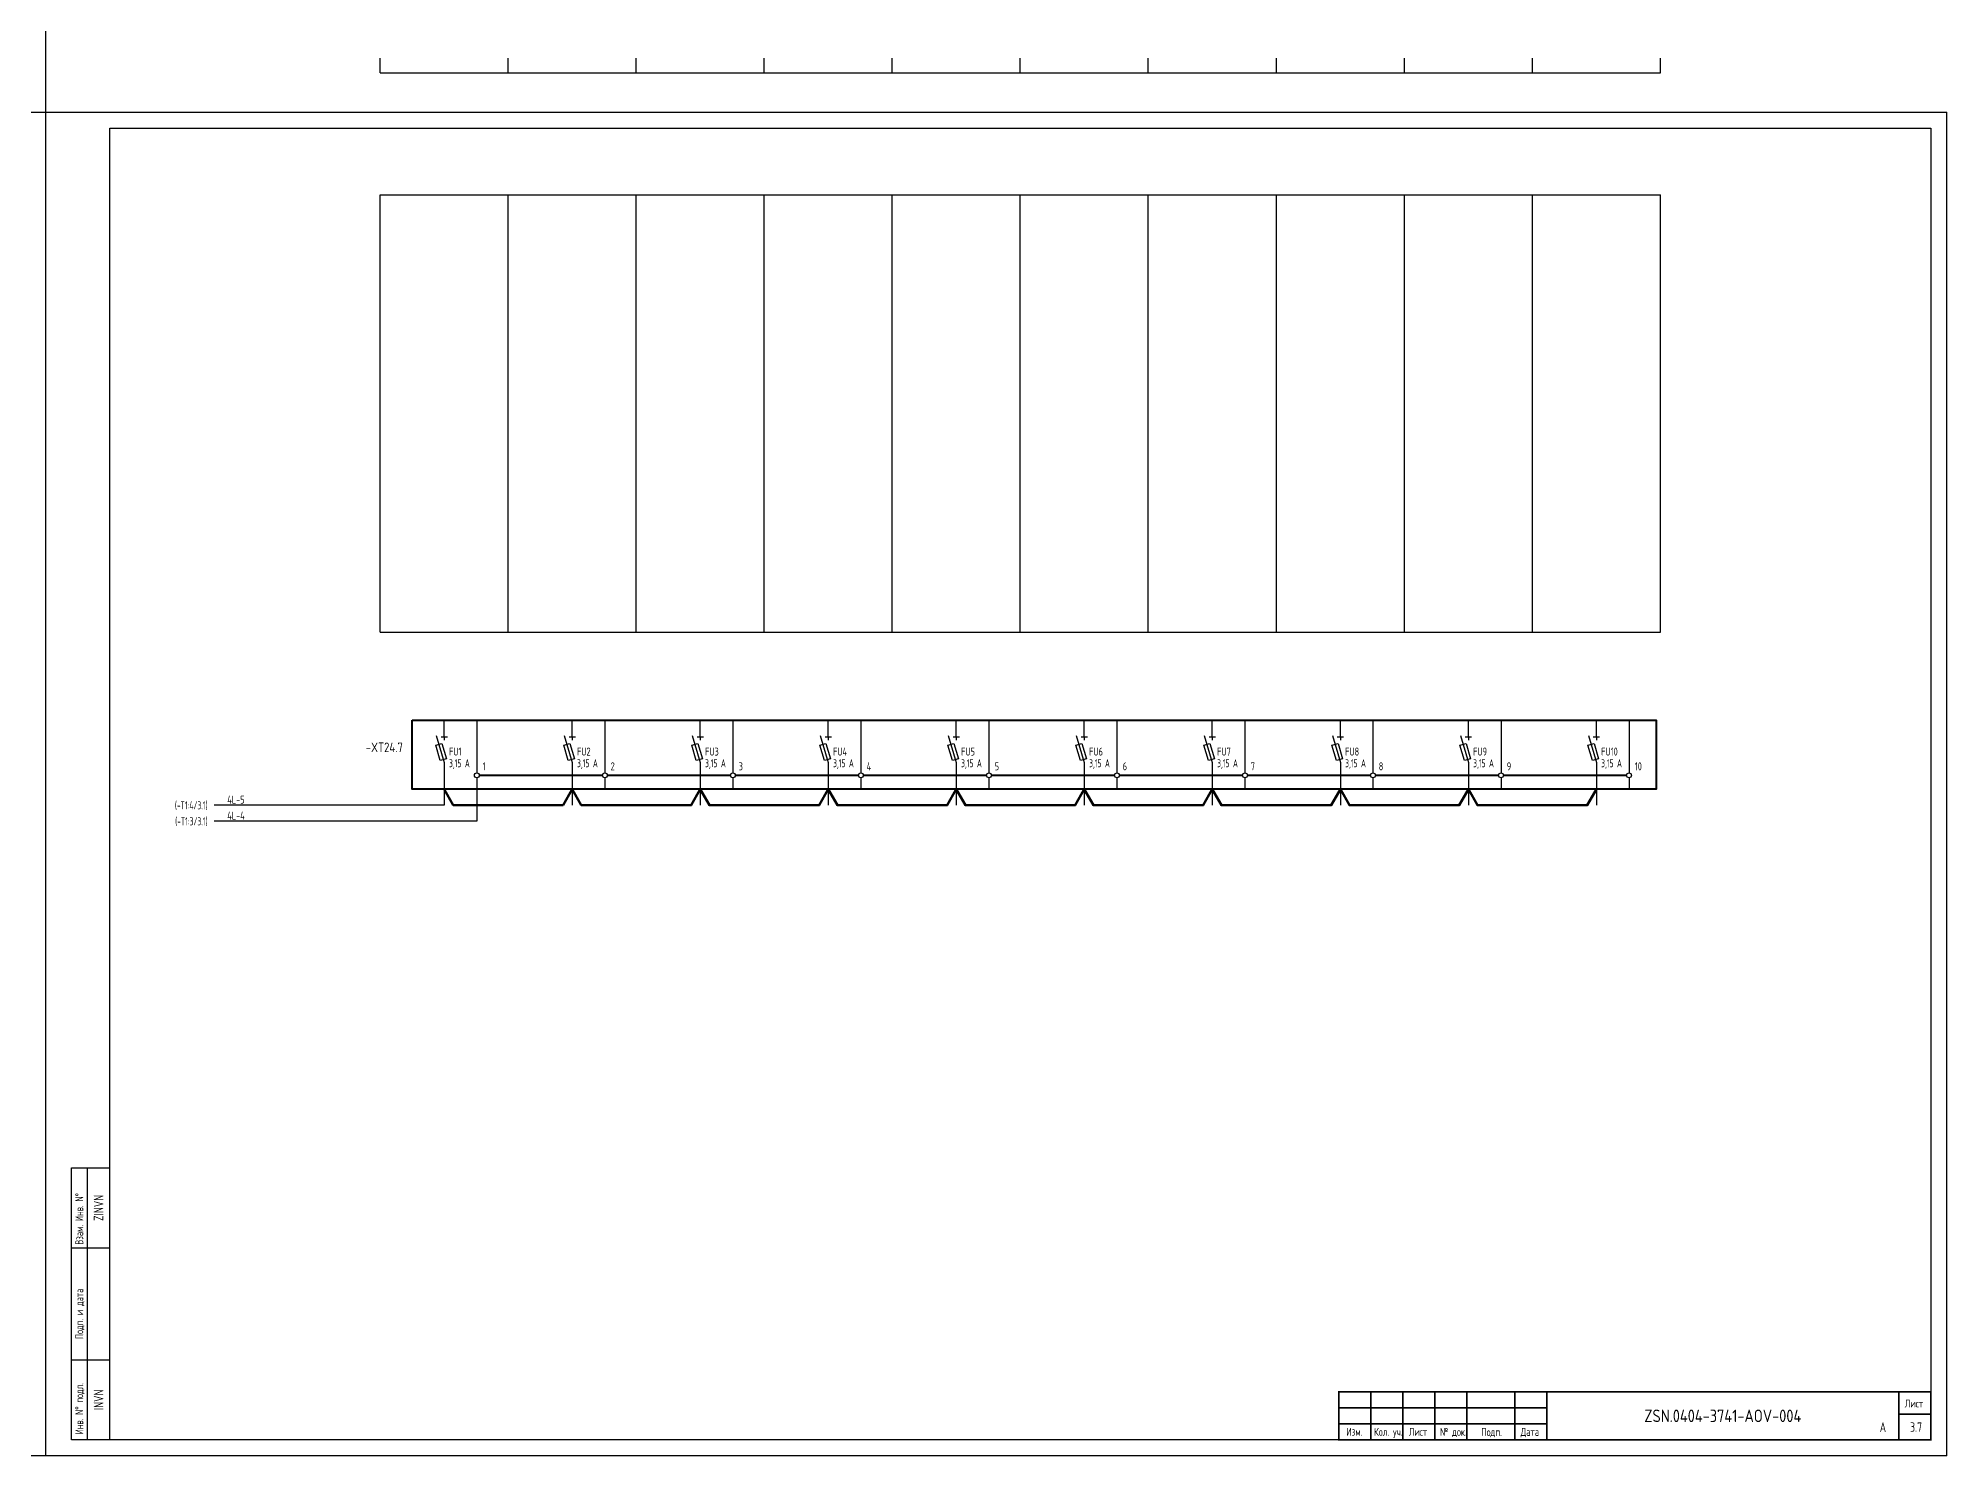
# Model space of a CAD drawing. Header units: millimetres. Extents: x 98 to 20644, y -7467 to -6136.
# Drawn here: x 3660 to 4256, y -7467 to -7024 of the extents above; entities that cross this region are included whole.
import ezdxf
from ezdxf.enums import TextEntityAlignment as Align

# ---------------------------------------------------------------- set-up
doc = ezdxf.new("R2010")
doc.units = ezdxf.units.MM
for name, color, linetype in [('Временный', 6, 'Continuous'), ('КИА_МАРКИРОВКА', 2, 'Continuous'), ('КИА_НАКЛЕЙКИ', 1, 'Continuous'), ('КИА_РАМКИ-ШТАМПЫ', 7, 'Continuous'), ('ФОРМАТ', 7, 'Continuous')]:
    doc.layers.add(name, color=color, linetype=linetype)
doc.styles.add('GOST-A 3-1', font='', dxfattribs={"height": 3})
doc.styles.add('GOSTA-2.5-1', font='', dxfattribs={"width": 0.9, "height": 2.5})
doc.styles.add('ROMAND0-100', font='romand.shx')
doc.styles.add('ROMANS0-60', font='romans.shx', dxfattribs={"width": 0.6})
doc.styles.add('ROMANS0-70', font='romans.shx', dxfattribs={"width": 0.7})
doc.styles.get('GOST-A 3-1').set_extended_font_data('GOST type A')
doc.styles.get('GOSTA-2.5-1').set_extended_font_data('GOST Type AU')

# ---------------------------------------------------------------- blocks, each defined once
blk = doc.blocks.new('frm6')
at = {"layer": 'ФОРМАТ'}
blk.add_line((-185, 15), (-120, 15), dxfattribs=at)
at = {"layer": 'ФОРМАТ', "const_width": 0.5}
blk.add_lwpolyline([(-185, 15), (-185, 0), (0, 0), (0, 15)], close=True, dxfattribs=at)
for points in [[(-175, 15), (-175, 0)], [(-165, 15), (-165, 0)], [(-155, 15), (-155, 0)], [(-145, 15), (-145, 0)], [(-130, 15), (-130, 0)], [(-120, 15), (-120, 0)], [(-10, 15), (-10, 0)], [(-185, 10), (-120, 10)], [(-10, 8), (0, 8)], [(-185, 5), (-120, 5)]]:
    blk.add_lwpolyline(points, dxfattribs=at)
at = {"layer": 'ФОРМАТ', "style": 'GOSTA-2.5-1', "width": 0.95}
for s, p in [('Лист', (-8.17, 9.36)), ('Изм.', (-182.63, 0.5)), ('Кол. уч.', (-173.96, 0.5)), ('Лист', (-163.13, 0.5)), ('№ док.', (-153.38, 0.5)), ('Подп.', (-140.5, 0.44)), ('Дата', (-128.17, 0.5))]:
    blk.add_text(s, height=2.5, dxfattribs=at).set_placement(p, align=Align.BOTTOM_LEFT)
at = {"layer": 'ФОРМАТ', "flags": 8}
for tag, style, width, p in [('R2', 'ROMANS0-70', 0.7, (-184.4, 10)), ('QTY2', 'ROMANS0-70', 0.65, (-174.28, 10.29)), ('SH2', 'ROMANS0-70', 0.7, (-164.3, 10)), ('ND2', 'ROMANS0-60', 0.6, (-154.34, 10)), ('SIGN2', 'ROMANS0-70', 0.7, (-144.3, 10)), ('DATE2', 'ROMANS0-70', 0.43, (-129.4, 10)), ('R1', 'ROMANS0-70', 0.7, (-184.4, 5)), ('QTY1', 'ROMANS0-70', 0.65, (-174.28, 5.29)), ('SH1', 'ROMANS0-70', 0.7, (-164.3, 5)), ('ND1', 'ROMANS0-60', 0.6, (-154.34, 5)), ('SIGN1', 'ROMANS0-70', 0.7, (-144.3, 5)), ('DATE1', 'ROMANS0-70', 0.43, (-129.4, 5))]:
    blk.add_attdef(tag, text='', height=3, dxfattribs=dict(at, style=style, width=width)).set_placement(p, align=Align.BOTTOM_LEFT)
at = {"layer": 'ФОРМАТ', "style": 'ROMANS0-70', "width": 0.7, "flags": 8}
blk.add_attdef('SH', text='', height=3, dxfattribs=at).set_placement((-5.16, 3.75), align=Align.MIDDLE_CENTER)
blk = doc.blocks.new('*T33')
at = {"linetype": 'ByBlock', "lineweight": -2, "transparency": 16777216}
for p, q in [((0, 0), (0, 136.705)), ((0, 136.705), (400, 136.705)), ((40, 0), (40, 136.705)), ((80, 0), (80, 136.705)), ((120, 0), (120, 136.705)), ((160, 0), (160, 136.705)), ((200, 0), (200, 136.705)), ((240, 0), (240, 136.705)), ((280, 0), (280, 136.705)), ((320, 0), (320, 136.705)), ((360, 0), (360, 136.705)), ((400, 0), (400, 136.705)), ((0, 0), (400, 0))]:
    blk.add_line(p, q, dxfattribs=at)

msp = doc.modelspace()

# ---------------------------------------------------------------- linework, layer by layer
at = {"color": 0}
for p, q in [((3662, -7047.07), (3662, -6629.53)), ((3786.5, -7242.39), (3786.5, -7237.13)), ((3796.7, -7237.13), (3796.7, -7253.62)), ((3826.5, -7242.39), (3826.5, -7237.13)), ((3836.7, -7237.13), (3836.7, -7253.62)), ((3866.5, -7242.39), (3866.5, -7237.13)), ((3876.7, -7237.13), (3876.7, -7253.62)), ((3906.5, -7242.39), (3906.5, -7237.13)), ((3916.7, -7237.13), (3916.7, -7253.62)), ((3946.5, -7242.39), (3946.5, -7237.13)), ((3956.7, -7237.13), (3956.7, -7253.62)), ((3986.5, -7242.39), (3986.5, -7237.13)), ((3996.7, -7237.13), (3996.7, -7253.62)), ((4026.5, -7242.39), (4026.5, -7237.13)), ((4036.7, -7237.13), (4036.7, -7253.62)), ((4066.5, -7242.39), (4066.5, -7237.13)), ((4076.7, -7237.13), (4076.7, -7253.62)), ((4106.5, -7242.39), (4106.5, -7237.13)), ((4116.7, -7237.13), (4116.7, -7253.62)), ((4146.5, -7242.39), (4146.5, -7237.13)), ((4156.7, -7237.13), (4156.7, -7253.62)), ((3783.85, -7244.95), (3785.77, -7244.38)), ((3785.27, -7249.74), (3783.85, -7244.95)), ((3784, -7241.88), (3786.5, -7250.38)), ((3785.5, -7242.39), (3787.5, -7242.39)), ((3785.77, -7244.38), (3787.19, -7249.17)), ((3786.5, -7242.39), (3786.5, -7243.39)), ((3823.85, -7244.95), (3825.77, -7244.38)), ((3825.27, -7249.74), (3823.85, -7244.95)), ((3824, -7241.88), (3826.5, -7250.38)), ((3825.5, -7242.39), (3827.5, -7242.39)), ((3825.77, -7244.38), (3827.19, -7249.17)), ((3826.5, -7242.39), (3826.5, -7243.39)), ((3863.85, -7244.95), (3865.77, -7244.38)), ((3865.27, -7249.74), (3863.85, -7244.95)), ((3864, -7241.88), (3866.5, -7250.38)), ((3865.5, -7242.39), (3867.5, -7242.39)), ((3865.77, -7244.38), (3867.19, -7249.17)), ((3866.5, -7242.39), (3866.5, -7243.39)), ((3903.85, -7244.95), (3905.77, -7244.38)), ((3905.27, -7249.74), (3903.85, -7244.95)), ((3904, -7241.88), (3906.5, -7250.38)), ((3905.5, -7242.39), (3907.5, -7242.39)), ((3905.77, -7244.38), (3907.19, -7249.17)), ((3906.5, -7242.39), (3906.5, -7243.39)), ((3943.85, -7244.95), (3945.77, -7244.38)), ((3945.27, -7249.74), (3943.85, -7244.95)), ((3944, -7241.88), (3946.5, -7250.38)), ((3945.5, -7242.39), (3947.5, -7242.39)), ((3945.77, -7244.38), (3947.19, -7249.17)), ((3946.5, -7242.39), (3946.5, -7243.39)), ((3983.85, -7244.95), (3985.77, -7244.38)), ((3985.27, -7249.74), (3983.85, -7244.95)), ((3984, -7241.88), (3986.5, -7250.38)), ((3985.5, -7242.39), (3987.5, -7242.39)), ((3985.77, -7244.38), (3987.19, -7249.17)), ((3986.5, -7242.39), (3986.5, -7243.39)), ((4023.85, -7244.95), (4025.77, -7244.38)), ((4025.27, -7249.74), (4023.85, -7244.95)), ((4024, -7241.88), (4026.5, -7250.38)), ((4025.5, -7242.39), (4027.5, -7242.39)), ((4025.77, -7244.38), (4027.19, -7249.17)), ((4026.5, -7242.39), (4026.5, -7243.39)), ((4063.85, -7244.95), (4065.77, -7244.38)), ((4065.27, -7249.74), (4063.85, -7244.95)), ((4064, -7241.88), (4066.5, -7250.38)), ((4065.5, -7242.39), (4067.5, -7242.39)), ((4065.77, -7244.38), (4067.19, -7249.17)), ((4066.5, -7242.39), (4066.5, -7243.39)), ((4103.85, -7244.95), (4105.77, -7244.38)), ((4105.27, -7249.74), (4103.85, -7244.95)), ((4104, -7241.88), (4106.5, -7250.38)), ((4105.5, -7242.39), (4107.5, -7242.39)), ((4105.77, -7244.38), (4107.19, -7249.17)), ((4106.5, -7242.39), (4106.5, -7243.39)), ((4143.85, -7244.95), (4145.77, -7244.38)), ((4145.27, -7249.74), (4143.85, -7244.95)), ((4144, -7241.88), (4146.5, -7250.38)), ((4145.5, -7242.39), (4147.5, -7242.39)), ((4145.77, -7244.38), (4147.19, -7249.17)), ((4146.5, -7242.39), (4146.5, -7243.39)), ((3787.19, -7249.17), (3785.27, -7249.74)), ((3786.5, -7250.38), (3786.5, -7258.73)), ((3827.19, -7249.17), (3825.27, -7249.74)), ((3826.5, -7250.38), (3826.5, -7258.73)), ((3867.19, -7249.17), (3865.27, -7249.74)), ((3866.5, -7250.38), (3866.5, -7258.73)), ((3907.19, -7249.17), (3905.27, -7249.74)), ((3906.5, -7250.38), (3906.5, -7258.73)), ((3947.19, -7249.17), (3945.27, -7249.74)), ((3946.5, -7250.38), (3946.5, -7258.73)), ((3987.19, -7249.17), (3985.27, -7249.74)), ((3986.5, -7250.38), (3986.5, -7258.73)), ((4027.19, -7249.17), (4025.27, -7249.74)), ((4026.5, -7250.38), (4026.5, -7258.73)), ((4067.19, -7249.17), (4065.27, -7249.74)), ((4066.5, -7250.38), (4066.5, -7258.73)), ((4107.19, -7249.17), (4105.27, -7249.74)), ((4106.5, -7250.38), (4106.5, -7258.73)), ((4147.19, -7249.17), (4145.27, -7249.74)), ((4146.5, -7250.38), (4146.5, -7258.73)), ((3796.7, -7255.12), (3796.7, -7258.73)), ((3836.7, -7255.12), (3836.7, -7258.73)), ((3876.7, -7255.12), (3876.7, -7258.73)), ((3916.7, -7255.12), (3916.7, -7258.73)), ((3956.7, -7255.12), (3956.7, -7258.73)), ((3996.7, -7255.12), (3996.7, -7258.73)), ((4036.7, -7255.12), (4036.7, -7258.73)), ((4076.7, -7255.12), (4076.7, -7258.73)), ((4116.7, -7255.12), (4116.7, -7258.73)), ((4156.7, -7255.12), (4156.7, -7258.73))]:
    msp.add_line(p, q, dxfattribs=at)
at = {"color": 1}
for p, q in [((3766.5, -7034.81), (3766.5, -7030.19)), ((3806.5, -7034.81), (3806.5, -7030.19)), ((3846.5, -7034.81), (3846.5, -7030.19)), ((3886.5, -7034.81), (3886.5, -7030.19)), ((3926.5, -7034.81), (3926.5, -7030.19)), ((3966.5, -7034.81), (3966.5, -7030.19)), ((4006.5, -7034.81), (4006.5, -7030.19)), ((4046.5, -7034.81), (4046.5, -7030.19)), ((4086.5, -7034.81), (4086.5, -7030.19)), ((4126.5, -7034.81), (4126.5, -7030.19)), ((4166.5, -7034.81), (4166.5, -7030.19)), ((3766.5, -7034.81), (3806.5, -7034.81)), ((3806.5, -7034.81), (3846.5, -7034.81)), ((3846.5, -7034.81), (3886.5, -7034.81)), ((3886.5, -7034.81), (3926.5, -7034.81)), ((3926.5, -7034.81), (3966.5, -7034.81)), ((3966.5, -7034.81), (4006.5, -7034.81)), ((4006.5, -7034.81), (4046.5, -7034.81)), ((4046.5, -7034.81), (4086.5, -7034.81)), ((4086.5, -7034.81), (4126.5, -7034.81)), ((4126.5, -7034.81), (4166.5, -7034.81)), ((3786.5, -7263.73), (3714.58, -7263.73)), ((3786.5, -7258.73), (3786.5, -7263.73)), ((3796.7, -7258.73), (3796.7, -7268.73)), ((3826.5, -7258.73), (3826.5, -7263.73)), ((3866.5, -7258.73), (3866.5, -7263.73)), ((3906.5, -7258.73), (3906.5, -7263.73)), ((3946.5, -7258.73), (3946.5, -7263.73)), ((3986.5, -7258.73), (3986.5, -7263.73)), ((4026.5, -7258.73), (4026.5, -7263.73)), ((4066.5, -7258.73), (4066.5, -7263.73)), ((4106.5, -7258.73), (4106.5, -7263.73)), ((4146.5, -7258.73), (4146.5, -7263.73)), ((3796.7, -7268.73), (3714.58, -7268.73))]:
    msp.add_line(p, q, dxfattribs=at)
for p, q in [((3068, -7047.07), (3662, -7047.07)), ((3662, -7467.07), (3662, -7047.07)), ((3662, -7047.07), (4256, -7047.07)), ((3662, -7467.07), (3662, -7047.07)), ((4256, -7467.07), (4256, -7047.07)), ((3682, -7052.07), (4251, -7052.07)), ((3682, -7462.07), (3682, -7052.07)), ((4251, -7052.07), (4251, -7462.07)), ((3670, -7462.07), (3670, -7377.07)), ((3670, -7377.07), (3682, -7377.07)), ((3675, -7462.07), (3675, -7377.07)), ((3670, -7402.07), (3682, -7402.07)), ((3670, -7437.07), (3682, -7437.07)), ((3675, -7437.07), (3682, -7437.07)), ((3682, -7462.07), (3670, -7462.07)), ((4251, -7462.07), (3682, -7462.07)), ((3662, -7467.07), (3068, -7467.07)), ((4256, -7467.07), (3662, -7467.07))]:
    msp.add_line(p, q)
at = {"color": 1, "linetype": 'Continuous', "lineweight": 40, "ltscale": 8}
for p, q in [((3797.45, -7254.37), (3835.95, -7254.37)), ((3837.45, -7254.37), (3875.95, -7254.37)), ((3877.45, -7254.37), (3915.95, -7254.37)), ((3917.45, -7254.37), (3955.95, -7254.37)), ((3957.45, -7254.37), (3995.95, -7254.37)), ((3997.45, -7254.37), (4035.95, -7254.37)), ((4037.45, -7254.37), (4075.95, -7254.37)), ((4077.45, -7254.37), (4115.95, -7254.37)), ((4117.45, -7254.37), (4155.95, -7254.37))]:
    msp.add_line(p, q, dxfattribs=at)
at = {"color": 0, "lineweight": 40}
msp.add_lwpolyline([(3776.51, -7237.13), (4165.19, -7237.13), (4165.19, -7258.73), (3776.51, -7258.73)], close=True, dxfattribs=at)
at = {"color": 1, "lineweight": 50}
for points in [[(3786.5, -7258.73), (3789.34, -7263.73), (3823.66, -7263.73), (3826.5, -7258.73)], [(3826.5, -7258.73), (3829.34, -7263.73), (3863.66, -7263.73), (3866.5, -7258.73)], [(3866.5, -7258.73), (3869.34, -7263.73), (3903.66, -7263.73), (3906.5, -7258.73)], [(3906.5, -7258.73), (3909.34, -7263.73), (3943.66, -7263.73), (3946.5, -7258.73)], [(3946.5, -7258.73), (3949.34, -7263.73), (3983.66, -7263.73), (3986.5, -7258.73)], [(3986.5, -7258.73), (3989.34, -7263.73), (4023.66, -7263.73), (4026.5, -7258.73)], [(4026.5, -7258.73), (4029.34, -7263.73), (4063.66, -7263.73), (4066.5, -7258.73)], [(4066.5, -7258.73), (4069.34, -7263.73), (4103.66, -7263.73), (4106.5, -7258.73)], [(4106.5, -7258.73), (4109.34, -7263.73), (4143.66, -7263.73), (4146.5, -7258.73)]]:
    msp.add_lwpolyline(points, dxfattribs=at)
at = {"color": 0}
for centre in [(3796.7, -7254.37), (3836.7, -7254.37), (3876.7, -7254.37), (3916.7, -7254.37), (3956.7, -7254.37), (3996.7, -7254.37), (4036.7, -7254.37), (4076.7, -7254.37), (4116.7, -7254.37), (4156.7, -7254.37)]:
    msp.add_circle(centre, 0.75, dxfattribs=at)
at = {"layer": 'КИА_МАРКИРОВКА'}
for p, q in [((3846.5, -7237.13), (3886.5, -7237.13)), ((3886.5, -7237.13), (3926.5, -7237.13))]:
    msp.add_line(p, q, dxfattribs=at)

# ---------------------------------------------------------------- block references
msp.add_blockref('*T33', (3766.5, -7209.67))
at = {"layer": 'КИА_РАМКИ-ШТАМПЫ'}
ref = msp.add_blockref('frm6', (4251, -7462.07), dxfattribs=at)
ref.add_attrib('TITLE', 'ZSN.0404-3741-AOV-004', dxfattribs={"layer": '0', "height": 3.9, "style": 'ROMAND0-100', "width": 0.8, "flags": 8}).set_placement((4186, -7454.57), align=Align.MIDDLE_CENTER)
ref.add_attrib('SH', '3.7', dxfattribs={"layer": '0', "height": 3, "style": 'ROMANS0-70', "width": 0.7, "flags": 8}).set_placement((4246.4, -7458.07), align=Align.MIDDLE_CENTER)
ref.add_attrib('REV', 'А', dxfattribs={"layer": '0', "height": 3, "style": 'ROMANS0-70', "width": 0.7, "flags": 8}).set_placement((4236.03, -7458.09), align=Align.MIDDLE_CENTER)

# ---------------------------------------------------------------- texts
at = {"style": 'GOSTA-2.5-1'}
for s, width, p in [('FU1', 0.9, (3788, -7248.2)), ('FU2', 0.9, (3828, -7248.2)), ('FU3', 0.9, (3868, -7248.2)), ('FU4', 0.9, (3908, -7248.2)), ('FU5', 0.9, (3948, -7248.2)), ('FU6', 0.9, (3988, -7248.2)), ('FU7', 0.9, (4028, -7248.2)), ('FU8', 0.9, (4068, -7248.2)), ('FU9', 0.9, (4108, -7248.2)), ('FU10', 0.9, (4148, -7248.2)), ('3,15 A', 0.7, (3788, -7251.84)), ('1', 0.9, (3798.5, -7252.8)), ('3,15 A', 0.7, (3828, -7251.84)), ('2', 0.9, (3838.5, -7252.8)), ('3,15 A', 0.7, (3868, -7251.84)), ('3', 0.9, (3878.5, -7252.8)), ('3,15 A', 0.7, (3908, -7251.84)), ('4', 0.9, (3918.5, -7252.8)), ('3,15 A', 0.7, (3948, -7251.84)), ('5', 0.9, (3958.5, -7252.8)), ('3,15 A', 0.7, (3988, -7251.84)), ('6', 0.9, (3998.5, -7252.8)), ('3,15 A', 0.7, (4028, -7251.84)), ('7', 0.9, (4038.5, -7252.8)), ('3,15 A', 0.7, (4068, -7251.84)), ('8', 0.9, (4078.5, -7252.8)), ('3,15 A', 0.7, (4108, -7251.84)), ('9', 0.9, (4118.5, -7252.8)), ('3,15 A', 0.7, (4148, -7251.84)), ('10', 0.9, (4158.5, -7252.8))]:
    msp.add_text(s, height=2.5, dxfattribs=dict(at, width=width)).set_placement(p)
at = {"style": 'ROMANS0-70', "width": 0.7}
for s, p in [('Взам. Инв. N%%d', (3674.46, -7401.07)), ('Подп. и дата', (3674.46, -7430.6)), ('Инв. N%%d подл.', (3674.46, -7460.37))]:
    msp.add_text(s, height=2.5, rotation=90, dxfattribs=at).set_placement(p, align=Align.BOTTOM_LEFT)
at = {"style": 'ROMANS0-70', "width": 0.7, "flags": 12}
for tag, p in [('ZINVN', (3678.5, -7389.57)), ('INVN', (3678.5, -7449.57))]:
    msp.add_attdef(tag, text='', height=3, rotation=90, dxfattribs=at).set_placement(p, align=Align.MIDDLE_CENTER)
at = {"layer": 'Временный', "style": 'GOSTA-2.5-1', "width": 0.7}
for s, p in [('(-T1:4/3.1)', (3712.57, -7264.99)), ('(-T1:3/3.1)', (3712.57, -7269.99))]:
    msp.add_text(s, height=2.5, dxfattribs=at).set_placement(p, align=Align.RIGHT)
at = {"layer": 'КИА_МАРКИРОВКА', "style": 'GOSTA-2.5-1', "width": 0.9}
for s, p in [('4L-5', (3718.72, -7263.21)), ('4L-4', (3718.72, -7268.21))]:
    msp.add_text(s, height=2.5, dxfattribs=at).set_placement(p)
at = {"layer": 'КИА_НАКЛЕЙКИ', "style": 'GOST-A 3-1'}
msp.add_text('-XT24.7', height=3, dxfattribs=at).set_placement((3761.99, -7247.12))

doc.saveas('drawing.dxf')
